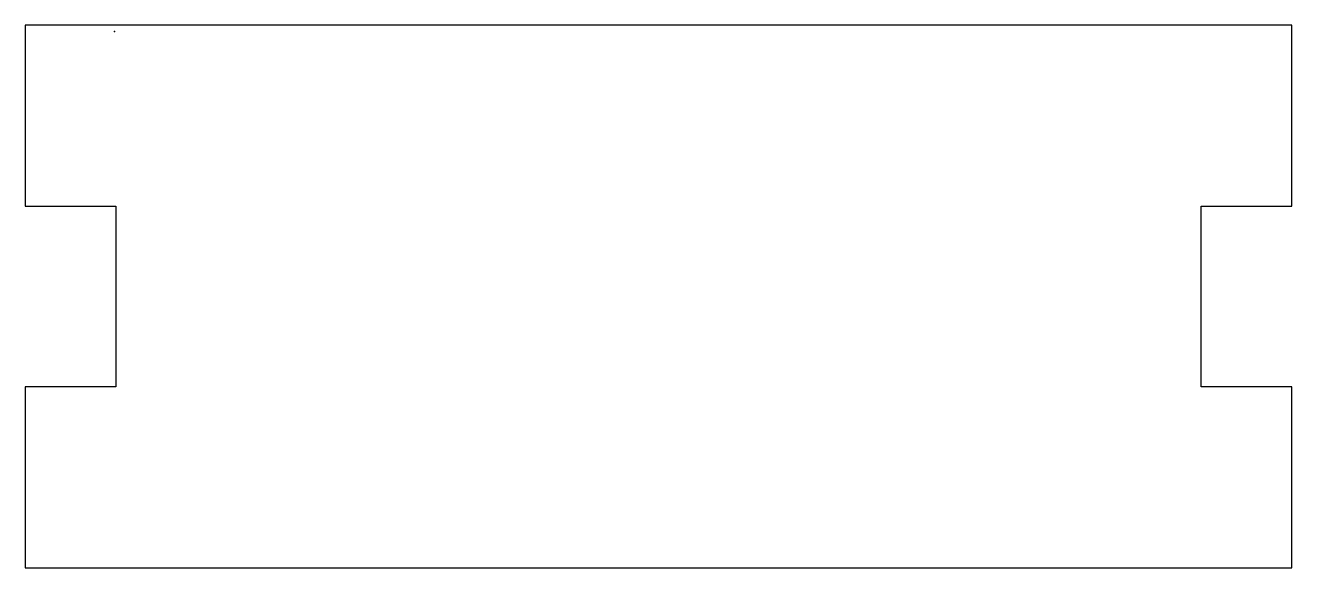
# Model space of a CAD drawing. Extents: x -10 to 130, y 0 to 60.
import ezdxf

# ---------------------------------------------------------------- set-up
doc = ezdxf.new("R2010")
doc.units = 0
doc.layers.get('0').update_dxf_attribs({"color": 250, "linetype": 'CONTINUOUS'})

msp = doc.modelspace()

# ---------------------------------------------------------------- linework, layer by layer
msp.add_lwpolyline([(130, 0), (130, 20), (120, 20), (120, 40), (130, 40), (130, 60), (-10, 60), (-10, 40), (0, 40), (0, 20), (-10, 20), (-10, 0)], close=True)
msp.add_point((-0.13, 59.33))

doc.saveas('drawing.dxf')
